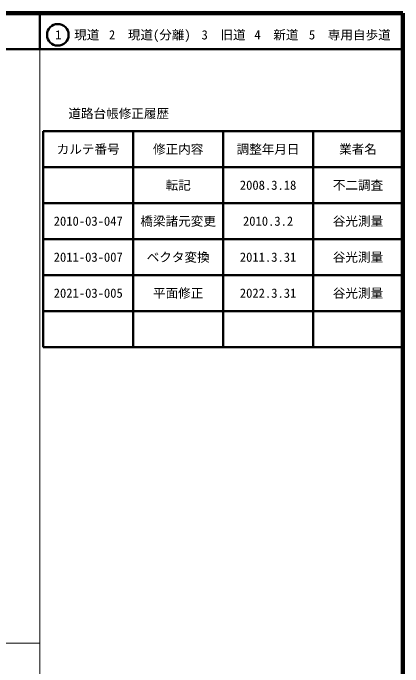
# Model space of a CAD drawing. Units: millimetres on the paper, enlarged 1000 times. Extents: x 40000 to 680000, y 20000 to 380000.
# Drawn here: x 571595 to 680000, y 198357 to 380000 of the extents above; entities that cross this region are included whole.
import ezdxf
from ezdxf.enums import TextEntityAlignment as Align

# ---------------------------------------------------------------- set-up
doc = ezdxf.new("R2010")
doc.units = ezdxf.units.MM
doc.header["$LTSCALE"] = 1000
for name, color, linetype, lineweight in [('M-BGD', 7, 'Continuous', 13), ('M-TTL', 2, 'Continuous', 140), ('M-TTL-BAND', 7, 'Continuous', 13), ('M-TTL-FRAM', 2, 'Continuous', 50), ('M-TTL-LINE', 7, 'Continuous', 50)]:
    doc.layers.add(name, color=color, linetype=linetype, lineweight=lineweight)
doc.layers.add('M-TTL-TXT', color=7, linetype='Continuous')
doc.styles.add('ＭＳ ゴシック', font='')
doc.styles.get('ＭＳ ゴシック').set_extended_font_data('MS Gothic')

msp = doc.modelspace()

# ---------------------------------------------------------------- linework, layer by layer
at = {"layer": 'M-TTL'}
for p, q in [((680000, 380000), (40000, 380000)), ((680000, 20000), (680000, 380000))]:
    msp.add_line(p, q, dxfattribs=at)
at = {"layer": 'M-TTL-BAND'}
for p, q in [((579000, 20000), (579000, 370000)), ((40000, 205000), (579000, 205000))]:
    msp.add_line(p, q, dxfattribs=at)
at = {"layer": 'M-TTL-FRAM'}
for p, q in [((580000, 347197), (580000, 287197)), ((580000, 347197), (680000, 347197)), ((580000, 287197), (680000, 287197))]:
    msp.add_line(p, q, dxfattribs=at)
at = {"layer": 'M-TTL-LINE'}
for p, q in [((579000, 380000), (579000, 370000)), ((40000, 370000), (680000, 370000)), ((605000, 347197), (605000, 287197)), ((630000, 347197), (630000, 287197)), ((655000, 347197), (655000, 287197)), ((580000, 337197), (680000, 337197)), ((580000, 327197), (680000, 327197)), ((580000, 317197), (680000, 317197)), ((580000, 307197), (680000, 307197)), ((580000, 297197), (680000, 297197))]:
    msp.add_line(p, q, dxfattribs=at)
msp.add_circle((584031, 373958), 3000, dxfattribs=at)

# ---------------------------------------------------------------- texts
at = {"layer": 'M-BGD', "style": 'ＭＳ ゴシック'}
for s, p in [('2021-03-005', (592500, 302197)), ('平面修正', (617500, 302197)), ('2022.3.31', (642500, 302197)), ('谷光測量', (667500, 302197))]:
    msp.add_text(s, height=2566, dxfattribs=at).set_placement(p, align=Align.MIDDLE_CENTER)
at = {"layer": 'M-TTL-TXT', "style": 'ＭＳ ゴシック'}
for s, p in [('1\u3000現道', (589448, 373958)), ('2\u3000現道(分離)', (609619, 373958)), ('3\u3000旧道', (630121, 373958)), ('4\u3000新道', (644824, 373958)), ('5\u3000専用自歩道', (665228, 373958)), ('道路台帳修正履歴', (600968, 352113)), ('カルテ番号', (592500, 342197)), ('修正内容', (617500, 342197)), ('調整年月日', (642500, 342197)), ('業者名', (667500, 342197)), ('転記', (617500, 332197)), ('2008.3.18', (642500, 332197)), ('不二調査', (667500, 332197)), ('2010-03-047', (592500, 322197)), ('橋梁諸元変更', (617500, 322197)), ('2010.3.2', (642500, 322197)), ('谷光測量', (667500, 322197)), ('2011-03-007', (592500, 312197)), ('ベクタ変換', (617500, 312197)), ('2011.3.31', (642500, 312197)), ('谷光測量', (667500, 312197))]:
    msp.add_text(s, height=2566, dxfattribs=at).set_placement(p, align=Align.MIDDLE_CENTER)

doc.saveas('drawing.dxf')
